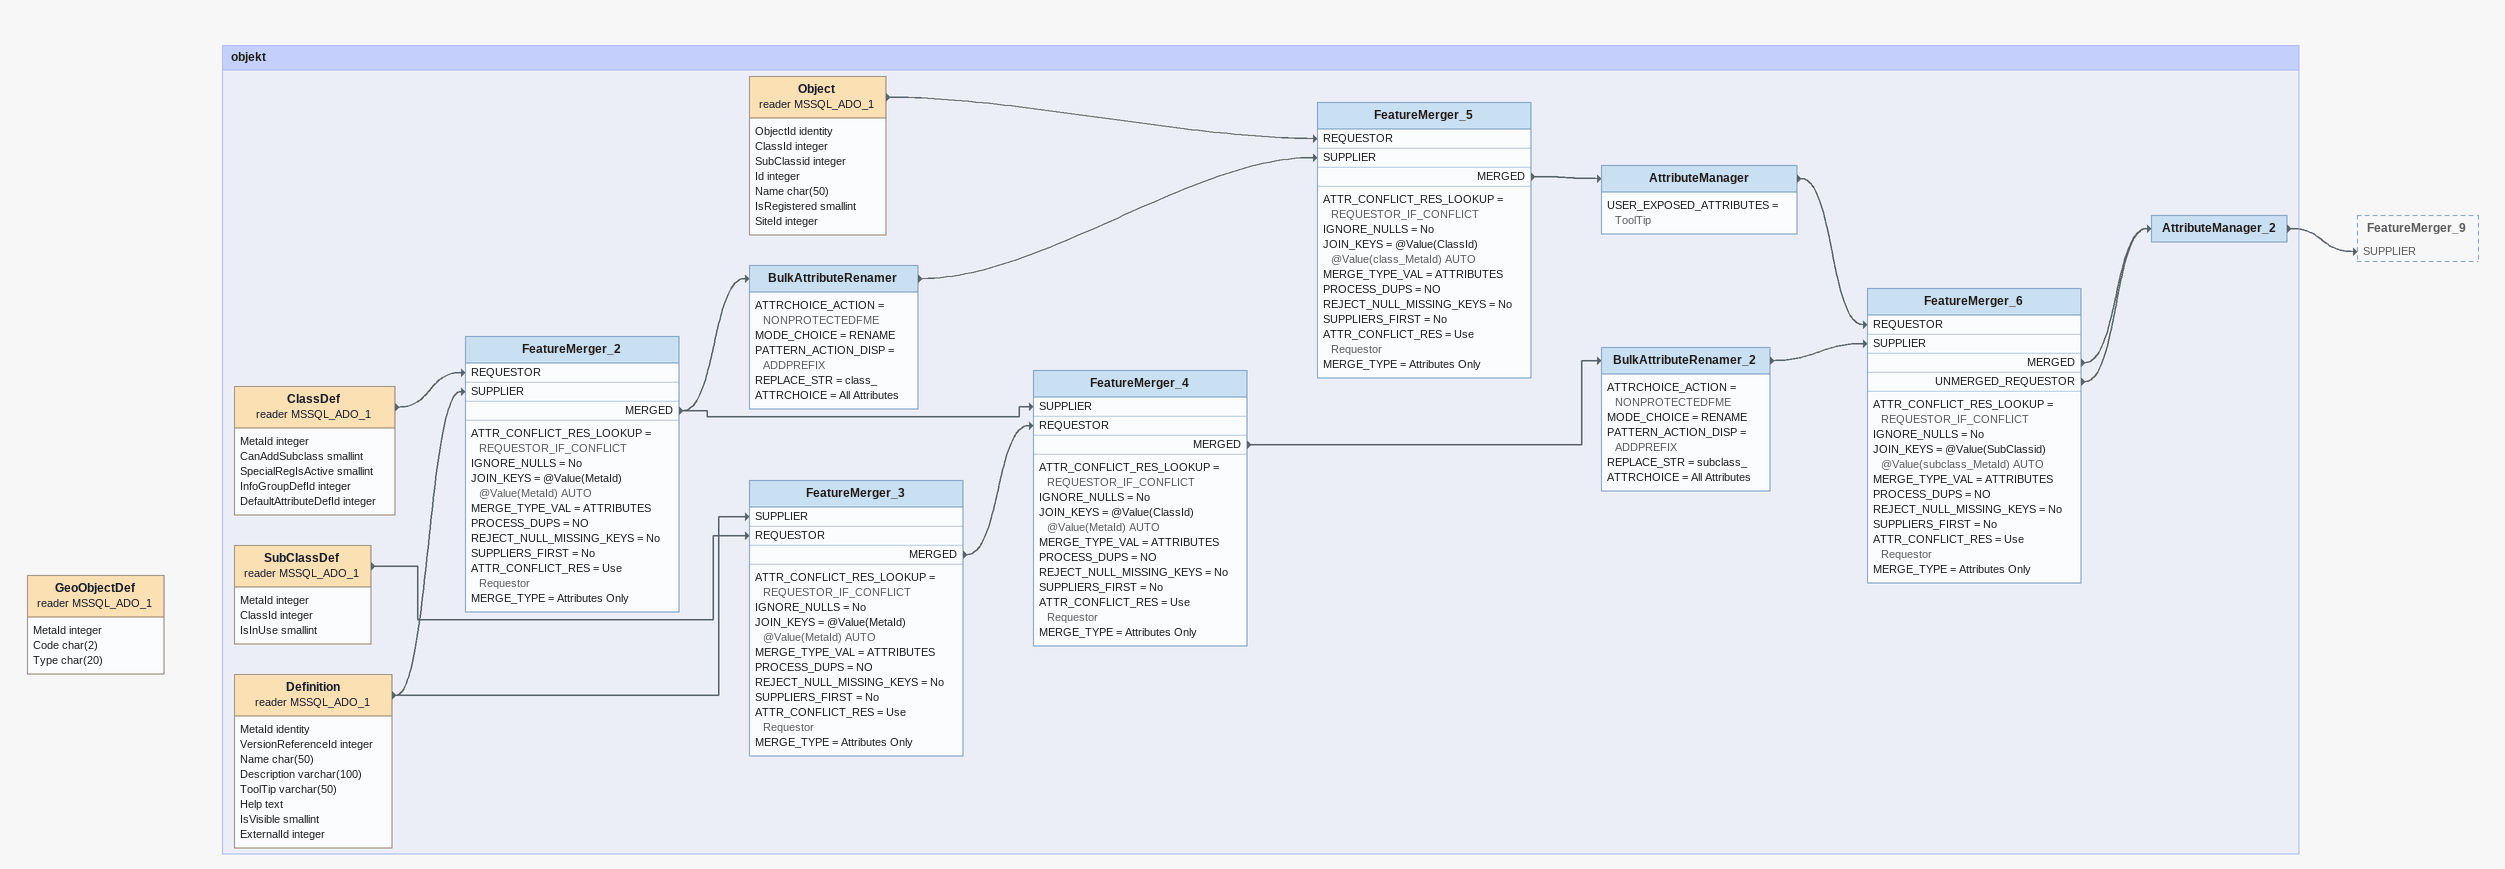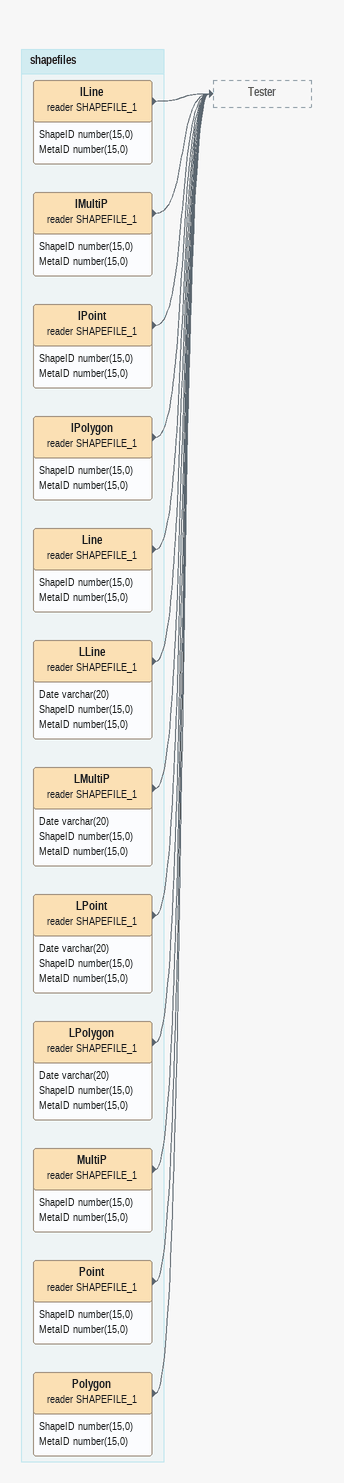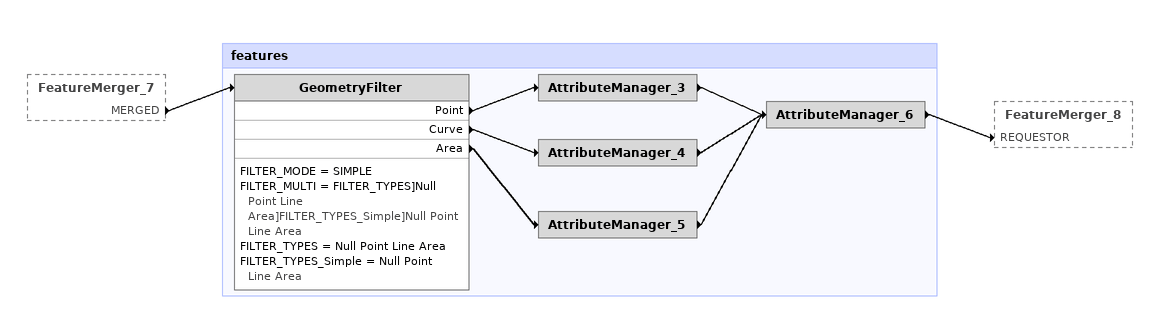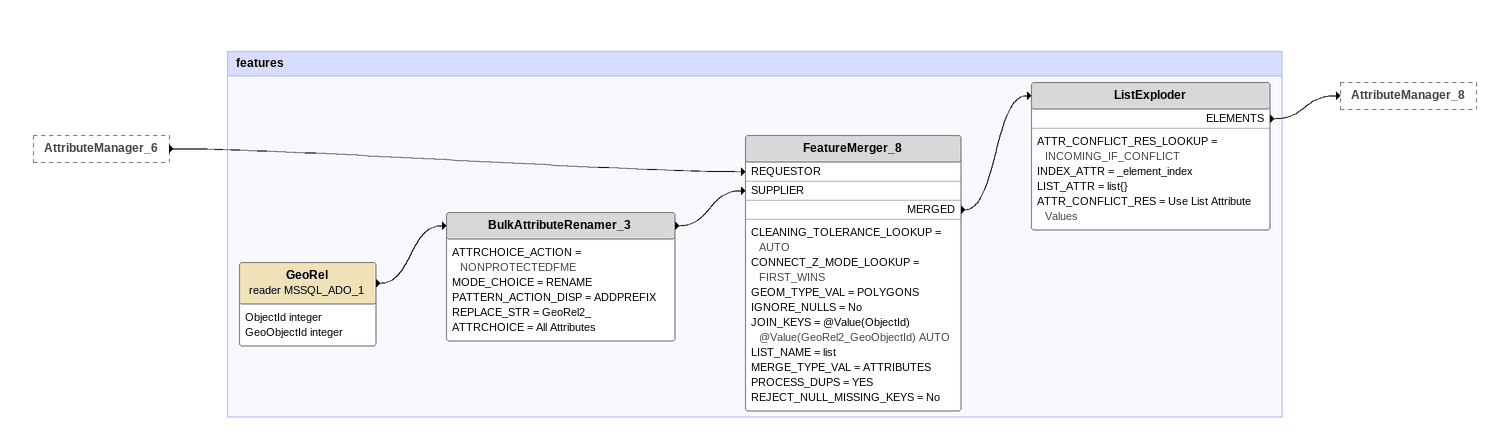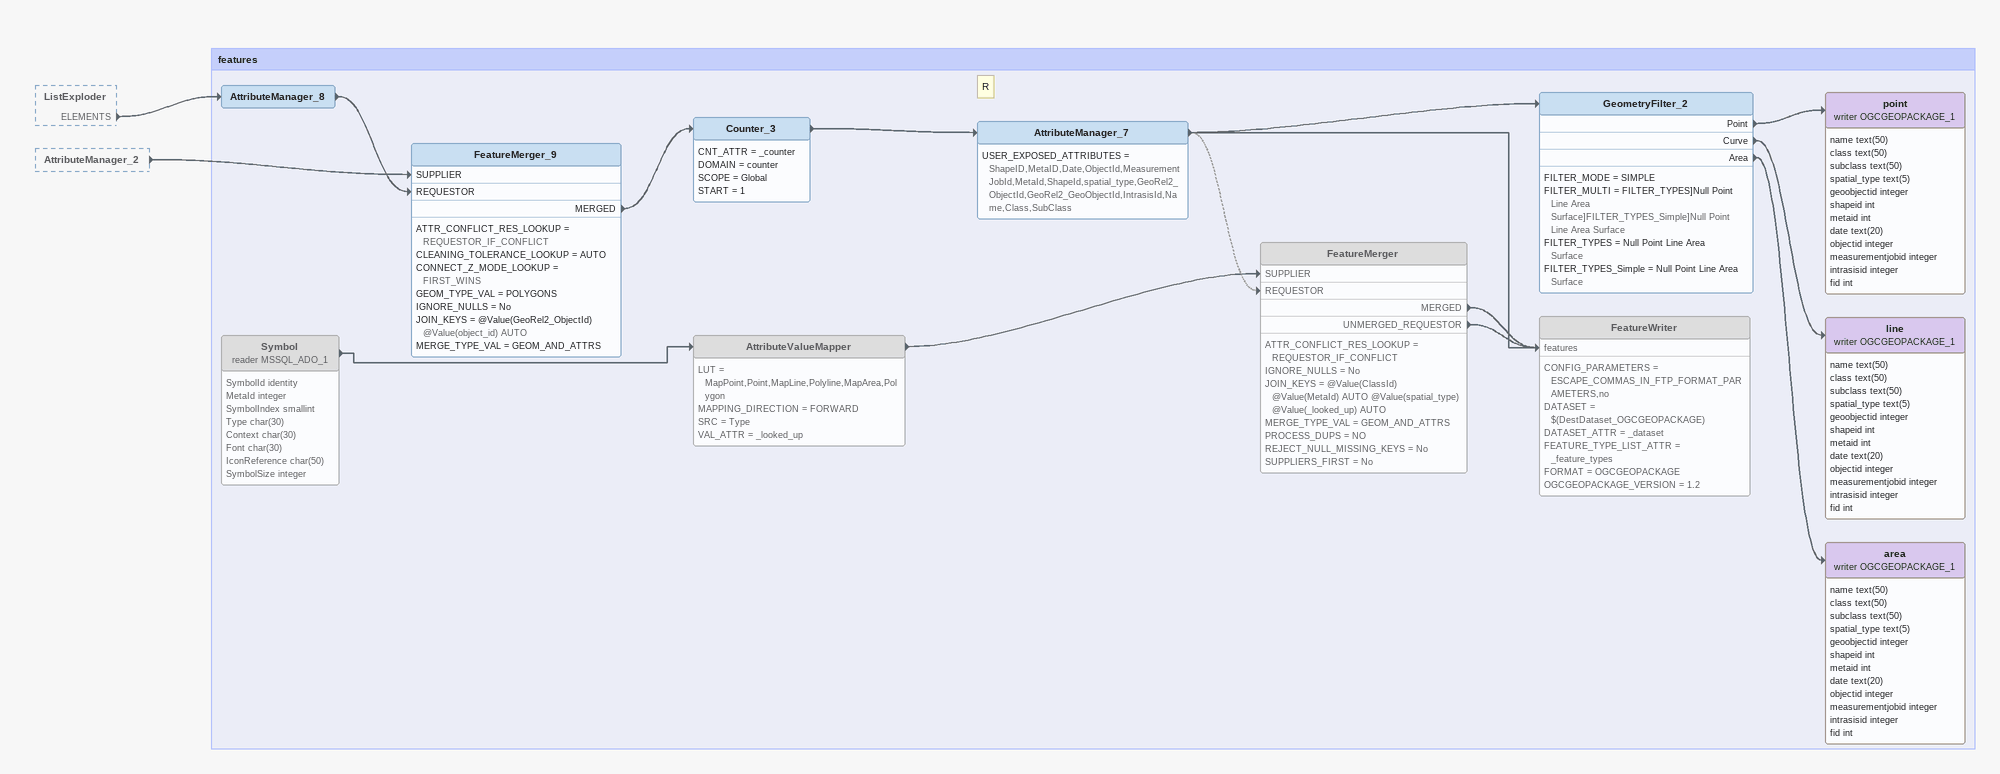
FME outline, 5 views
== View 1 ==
GeoObjectDef (reader MSSQL_ADO_1)
    attributes: MetaId integer, Code char(2), Type char(20)

Bookmark: objekt
ClassDef (reader MSSQL_ADO_1)
    attributes: MetaId integer, CanAddSubclass smallint, SpecialRegIsActive smallint, InfoGroupDefId integer, DefaultAttributeDefId integer
    -> FeatureMerger_2 [REQUESTOR]
SubClassDef (reader MSSQL_ADO_1)
    attributes: MetaId integer, ClassId integer, IsInUse smallint
    -> FeatureMerger_3 [REQUESTOR]
Definition (reader MSSQL_ADO_1)
    attributes: MetaId identity, VersionReferenceId integer, Name char(50), Description varchar(100), ToolTip varchar(50), Help text, IsVisible smallint, ExternalId integer
    -> FeatureMerger_2 [SUPPLIER]
    -> FeatureMerger_3 [SUPPLIER]
FeatureMerger_2
    ATTR_CONFLICT_RES_LOOKUP = REQUESTOR_IF_CONFLICT
    IGNORE_NULLS = No
    JOIN_KEYS = @Value(MetaId) @Value(MetaId) AUTO
    MERGE_TYPE_VAL = ATTRIBUTES
    PROCESS_DUPS = NO
    REJECT_NULL_MISSING_KEYS = No
    SUPPLIERS_FIRST = No
    ATTR_CONFLICT_RES = Use Requestor
    MERGE_TYPE = Attributes Only
    MERGED -> FeatureMerger_4 [SUPPLIER]
    MERGED -> BulkAttributeRenamer
BulkAttributeRenamer
    ATTRCHOICE_ACTION = NONPROTECTEDFME
    MODE_CHOICE = RENAME
    PATTERN_ACTION_DISP = ADDPREFIX
    REPLACE_STR = class_
    ATTRCHOICE = All Attributes
    -> FeatureMerger_5 [SUPPLIER]
FeatureMerger_3
    ATTR_CONFLICT_RES_LOOKUP = REQUESTOR_IF_CONFLICT
    IGNORE_NULLS = No
    JOIN_KEYS = @Value(MetaId) @Value(MetaId) AUTO
    MERGE_TYPE_VAL = ATTRIBUTES
    PROCESS_DUPS = NO
    REJECT_NULL_MISSING_KEYS = No
    SUPPLIERS_FIRST = No
    ATTR_CONFLICT_RES = Use Requestor
    MERGE_TYPE = Attributes Only
    MERGED -> FeatureMerger_4 [REQUESTOR]
FeatureMerger_4
    ATTR_CONFLICT_RES_LOOKUP = REQUESTOR_IF_CONFLICT
    IGNORE_NULLS = No
    JOIN_KEYS = @Value(ClassId) @Value(MetaId) AUTO
    MERGE_TYPE_VAL = ATTRIBUTES
    PROCESS_DUPS = NO
    REJECT_NULL_MISSING_KEYS = No
    SUPPLIERS_FIRST = No
    ATTR_CONFLICT_RES = Use Requestor
    MERGE_TYPE = Attributes Only
    MERGED -> BulkAttributeRenamer_2
BulkAttributeRenamer_2
    ATTRCHOICE_ACTION = NONPROTECTEDFME
    MODE_CHOICE = RENAME
    PATTERN_ACTION_DISP = ADDPREFIX
    REPLACE_STR = subclass_
    ATTRCHOICE = All Attributes
    -> FeatureMerger_6 [SUPPLIER]
Object (reader MSSQL_ADO_1)
    attributes: ObjectId identity, ClassId integer, SubClassid integer, Id integer, Name char(50), IsRegistered smallint, SiteId integer
    -> FeatureMerger_5 [REQUESTOR]
FeatureMerger_5
    ATTR_CONFLICT_RES_LOOKUP = REQUESTOR_IF_CONFLICT
    IGNORE_NULLS = No
    JOIN_KEYS = @Value(ClassId) @Value(class_MetaId) AUTO
    MERGE_TYPE_VAL = ATTRIBUTES
    PROCESS_DUPS = NO
    REJECT_NULL_MISSING_KEYS = No
    SUPPLIERS_FIRST = No
    ATTR_CONFLICT_RES = Use Requestor
    MERGE_TYPE = Attributes Only
    MERGED -> AttributeManager
AttributeManager
    USER_EXPOSED_ATTRIBUTES = ToolTip
    -> FeatureMerger_6 [REQUESTOR]
FeatureMerger_6
    ATTR_CONFLICT_RES_LOOKUP = REQUESTOR_IF_CONFLICT
    IGNORE_NULLS = No
    JOIN_KEYS = @Value(SubClassid) @Value(subclass_MetaId) AUTO
    MERGE_TYPE_VAL = ATTRIBUTES
    PROCESS_DUPS = NO
    REJECT_NULL_MISSING_KEYS = No
    SUPPLIERS_FIRST = No
    ATTR_CONFLICT_RES = Use Requestor
    MERGE_TYPE = Attributes Only
    MERGED -> AttributeManager_2
    UNMERGED_REQUESTOR -> AttributeManager_2
AttributeManager_2
    -> FeatureMerger_9 [SUPPLIER]

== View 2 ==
Bookmark: shapefiles
ILine (reader SHAPEFILE_1)
    attributes: ShapeID number(15,0), MetaID number(15,0)
    -> Tester
IMultiP (reader SHAPEFILE_1)
    attributes: ShapeID number(15,0), MetaID number(15,0)
    -> Tester
IPoint (reader SHAPEFILE_1)
    attributes: ShapeID number(15,0), MetaID number(15,0)
    -> Tester
IPolygon (reader SHAPEFILE_1)
    attributes: ShapeID number(15,0), MetaID number(15,0)
    -> Tester
Line (reader SHAPEFILE_1)
    attributes: ShapeID number(15,0), MetaID number(15,0)
    -> Tester
LLine (reader SHAPEFILE_1)
    attributes: Date varchar(20), ShapeID number(15,0), MetaID number(15,0)
    -> Tester
LMultiP (reader SHAPEFILE_1)
    attributes: Date varchar(20), ShapeID number(15,0), MetaID number(15,0)
    -> Tester
LPoint (reader SHAPEFILE_1)
    attributes: Date varchar(20), ShapeID number(15,0), MetaID number(15,0)
    -> Tester
LPolygon (reader SHAPEFILE_1)
    attributes: Date varchar(20), ShapeID number(15,0), MetaID number(15,0)
    -> Tester
MultiP (reader SHAPEFILE_1)
    attributes: ShapeID number(15,0), MetaID number(15,0)
    -> Tester
Point (reader SHAPEFILE_1)
    attributes: ShapeID number(15,0), MetaID number(15,0)
    -> Tester
Polygon (reader SHAPEFILE_1)
    attributes: ShapeID number(15,0), MetaID number(15,0)
    -> Tester

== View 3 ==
FeatureMerger_7 [outside]
    MERGED -> GeometryFilter

Bookmark: features
GeometryFilter
    FILTER_MODE = SIMPLE
    FILTER_MULTI = FILTER_TYPES]Null Point Line Area]FILTER_TYPES_Simple]Null Point Line Area
    FILTER_TYPES = Null Point Line Area
    FILTER_TYPES_Simple = Null Point Line Area
    Point -> AttributeManager_3
    Curve -> AttributeManager_4
    Area -> AttributeManager_5
AttributeManager_3
    -> AttributeManager_6
AttributeManager_4
    -> AttributeManager_6
AttributeManager_5
    -> AttributeManager_6
AttributeManager_6
    -> FeatureMerger_8 [REQUESTOR]

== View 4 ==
AttributeManager_6 [outside]
    -> FeatureMerger_8 [REQUESTOR]

Bookmark: features
GeoRel (reader MSSQL_ADO_1)
    attributes: ObjectId integer, GeoObjectId integer
    -> BulkAttributeRenamer_3
BulkAttributeRenamer_3
    ATTRCHOICE_ACTION = NONPROTECTEDFME
    MODE_CHOICE = RENAME
    PATTERN_ACTION_DISP = ADDPREFIX
    REPLACE_STR = GeoRel2_
    ATTRCHOICE = All Attributes
    -> FeatureMerger_8 [SUPPLIER]
FeatureMerger_8
    CLEANING_TOLERANCE_LOOKUP = AUTO
    CONNECT_Z_MODE_LOOKUP = FIRST_WINS
    GEOM_TYPE_VAL = POLYGONS
    IGNORE_NULLS = No
    JOIN_KEYS = @Value(ObjectId) @Value(GeoRel2_GeoObjectId) AUTO
    LIST_NAME = list
    MERGE_TYPE_VAL = ATTRIBUTES
    PROCESS_DUPS = YES
    REJECT_NULL_MISSING_KEYS = No
    MERGED -> ListExploder
ListExploder
    ATTR_CONFLICT_RES_LOOKUP = INCOMING_IF_CONFLICT
    INDEX_ATTR = _element_index
    LIST_ATTR = list{}
    ATTR_CONFLICT_RES = Use List Attribute Values
    ELEMENTS -> AttributeManager_8

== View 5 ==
ListExploder [outside]
    ELEMENTS -> AttributeManager_8
AttributeManager_2 [outside]
    -> FeatureMerger_9 [SUPPLIER]

Bookmark: features
AttributeManager_8
    -> FeatureMerger_9 [REQUESTOR]
FeatureMerger_9
    ATTR_CONFLICT_RES_LOOKUP = REQUESTOR_IF_CONFLICT
    CLEANING_TOLERANCE_LOOKUP = AUTO
    CONNECT_Z_MODE_LOOKUP = FIRST_WINS
    GEOM_TYPE_VAL = POLYGONS
    IGNORE_NULLS = No
    JOIN_KEYS = @Value(GeoRel2_ObjectId) @Value(object_id) AUTO
    MERGE_TYPE_VAL = GEOM_AND_ATTRS
    MERGED -> Counter_3
Counter_3
    CNT_ATTR = _counter
    DOMAIN = counter
    SCOPE = Global
    START = 1
    -> AttributeManager_7
Note: R
AttributeManager_7
    USER_EXPOSED_ATTRIBUTES = ShapeID,MetaID,Date,ObjectId,MeasurementJobId,MetaId,ShapeId,spatial_type,GeoRel2_ObjectId,GeoRel2_GeoObjectId,IntrasisId,Name,Class,SubClass
    -> FeatureWriter [features]
    -> FeatureMerger [REQUESTOR] [off]
    -> GeometryFilter_2
GeometryFilter_2
    FILTER_MODE = SIMPLE
    FILTER_MULTI = FILTER_TYPES]Null Point Line Area Surface]FILTER_TYPES_Simple]Null Point Line Area Surface
    FILTER_TYPES = Null Point Line Area Surface
    FILTER_TYPES_Simple = Null Point Line Area Surface
    Point -> point (writer OGCGEOPACKAGE_1)
    Curve -> line (writer OGCGEOPACKAGE_1)
    Area -> area (writer OGCGEOPACKAGE_1)
point (writer OGCGEOPACKAGE_1)
    attributes: name text(50), class text(50), subclass text(50), spatial_type text(5), geoobjectid integer, shapeid int, metaid int, date text(20), objectid integer, measurementjobid integer, intrasisid integer, fid int
line (writer OGCGEOPACKAGE_1)
    attributes: name text(50), class text(50), subclass text(50), spatial_type text(5), geoobjectid integer, shapeid int, metaid int, date text(20), objectid integer, measurementjobid integer, intrasisid integer, fid int
area (writer OGCGEOPACKAGE_1)
    attributes: name text(50), class text(50), subclass text(50), spatial_type text(5), geoobjectid integer, shapeid int, metaid int, date text(20), objectid integer, measurementjobid integer, intrasisid integer, fid int
Symbol (reader MSSQL_ADO_1) [off]
    attributes: SymbolId identity, MetaId integer, SymbolIndex smallint, Type char(30), Context char(30), Font char(30), IconReference char(50), SymbolSize integer
    -> AttributeValueMapper
AttributeValueMapper [off]
    LUT = MapPoint,Point,MapLine,Polyline,MapArea,Polygon
    MAPPING_DIRECTION = FORWARD
    SRC = Type
    VAL_ATTR = _looked_up
    -> FeatureMerger [SUPPLIER]
FeatureMerger [off]
    ATTR_CONFLICT_RES_LOOKUP = REQUESTOR_IF_CONFLICT
    IGNORE_NULLS = No
    JOIN_KEYS = @Value(ClassId) @Value(MetaId) AUTO @Value(spatial_type) @Value(_looked_up) AUTO
    MERGE_TYPE_VAL = GEOM_AND_ATTRS
    PROCESS_DUPS = NO
    REJECT_NULL_MISSING_KEYS = No
    SUPPLIERS_FIRST = No
    MERGED -> FeatureWriter [features]
    UNMERGED_REQUESTOR -> FeatureWriter [features]
FeatureWriter [off]
    CONFIG_PARAMETERS = ESCAPE_COMMAS_IN_FTP_FORMAT_PARAMETERS,no
    DATASET = $(DestDataset_OGCGEOPACKAGE)
    DATASET_ATTR = _dataset
    FEATURE_TYPE_LIST_ATTR = _feature_types
    FORMAT = OGCGEOPACKAGE
    OGCGEOPACKAGE_VERSION = 1.2
